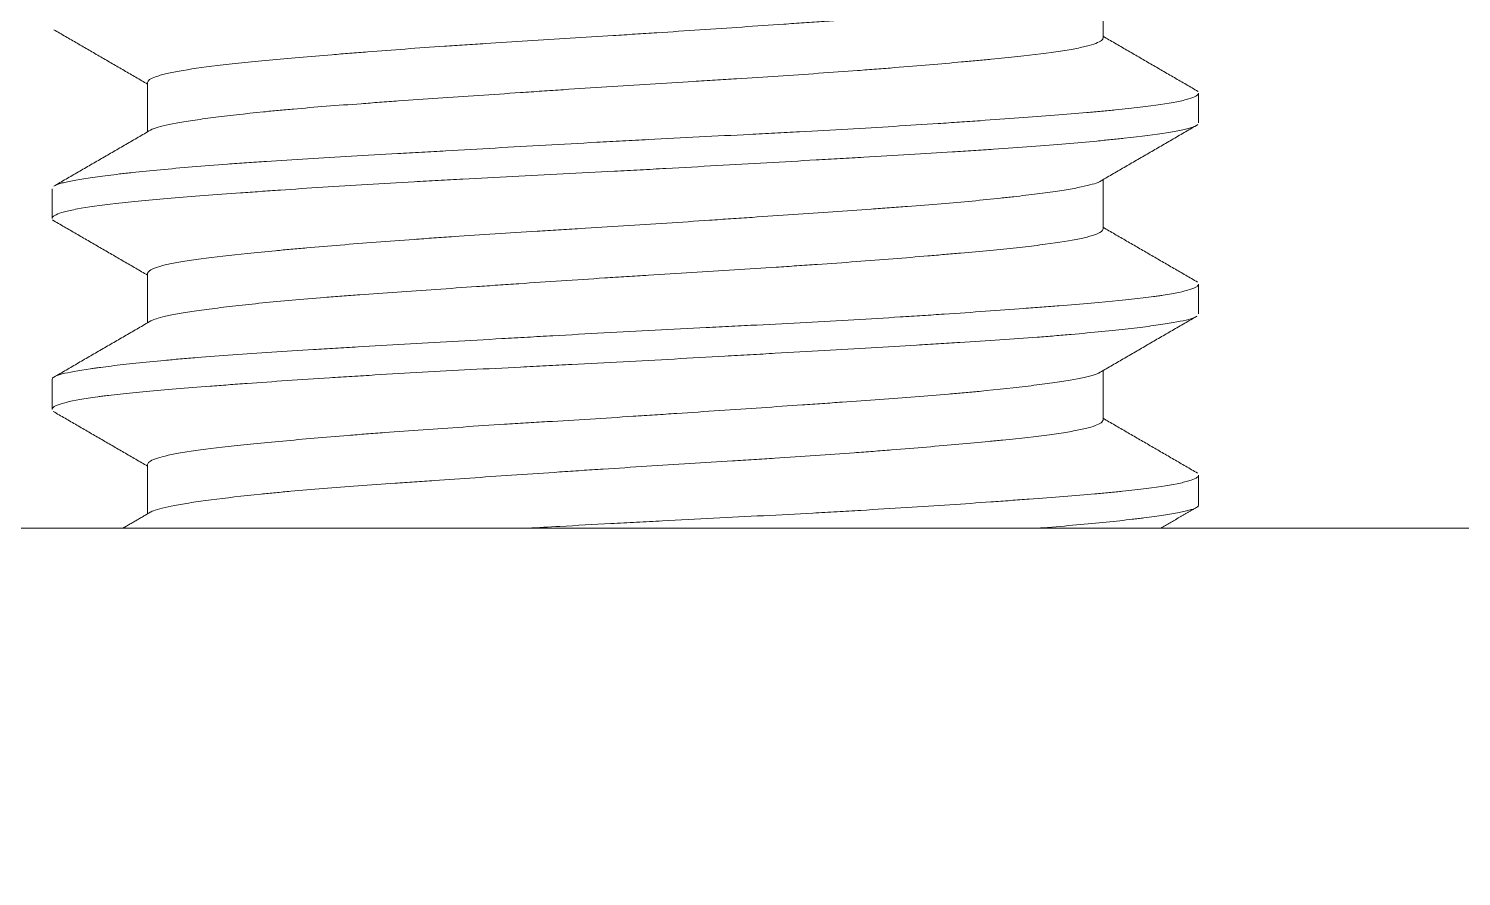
# Model space of a CAD drawing. Extents: x 8168 to 8762, y -18775 to -18355.
# Drawn here: x 8536.41 to 8543.91, y -18667.19 to -18662.75 of the extents above; entities that cross this region are included whole.
import ezdxf

# ---------------------------------------------------------------- set-up
doc = ezdxf.new("R2010")
doc.units = 0
doc.header["$MEASUREMENT"] = 0
doc.linetypes.add('CENTER', pattern=[47.5, 22, -8.5, 8.5, -8.5])
doc.linetypes.add('HIDDEN2', pattern=[4.7625, 3.175, -1.5875])
doc.layers.add('1', color=4, linetype='HIDDEN2')

msp = doc.modelspace()

# ---------------------------------------------------------------- linework, layer by layer
at = {"layer": '1', "color": 1, "linetype": 'CENTER', "lineweight": 13}
msp.add_line((8539.4933, -18640.0227, 0), (8539.4933, -18712.8642, 0), dxfattribs=at)
at = {"layer": '1', "color": 7, "linetype": 'Continuous', "lineweight": 18}
for p, q in [((8542.0303, -18662.7977, 0), (8542.0303, -18662.5396, 0)), ((8537.0303, -18663.0307, 0), (8537.0303, -18663.2891, 0)), ((8542.5303, -18663.2416, 0), (8542.5303, -18663.0866, 0)), ((8536.5303, -18663.587, 0), (8536.5303, -18663.7418, 0)), ((8542.0303, -18663.7981, 0), (8542.0303, -18663.5395, 0)), ((8537.0303, -18664.0304, 0), (8537.0303, -18664.289, 0)), ((8542.5303, -18664.2425, 0), (8542.5303, -18664.0865, 0)), ((8536.5303, -18664.586, 0), (8536.5328, -18664.5796, 0)), ((8542.0303, -18664.7974, 0), (8542.0303, -18664.5394, 0)), ((8536.5303, -18664.5863, 0), (8536.5303, -18664.7417, 0)), ((8537.0303, -18665.0311, 0), (8537.0303, -18665.2892, 0)), ((8542.5303, -18665.2416, 0), (8542.5303, -18665.0869, 0)), ((8501.0303, -18665.3642, 0), (8556.0303, -18665.3642, 0))]:
    msp.add_line(p, q, dxfattribs=at)
for points, knots in [([(8542.0162, -18662.5477, 0), (8542.0129, -18662.5496, 0), (8542.0067, -18662.5527, 0), (8541.999, -18662.5557, 0), (8541.9927, -18662.558, 0), (8541.9894, -18662.5592, 0), (8541.9786, -18662.5627, 0), (8541.9706, -18662.565, 0), (8541.9266, -18662.5766, 0), (8541.8784, -18662.5859, 0), (8541.7871, -18662.6003, 0), (8541.7534, -18662.6051, 0), (8541.7072, -18662.6113, 0), (8541.6977, -18662.6126, 0), (8541.6785, -18662.6151, 0), (8541.6491, -18662.6188, 0), (8541.6182, -18662.6226, 0), (8541.5119, -18662.635, 0), (8541.4163, -18662.645, 0), (8541.2836, -18662.6571, 0), (8541.2428, -18662.6607, 0), (8541.2005, -18662.6643, 0), (8541.1719, -18662.6666, 0), (8541.1575, -18662.6678, 0), (8541.0847, -18662.6737, 0), (8541.0246, -18662.6784, 0), (8540.8391, -18662.6922, 0), (8540.7084, -18662.7014, 0), (8540.5362, -18662.7134, 0), (8540.5013, -18662.7158, 0), (8540.4482, -18662.7195, 0), (8540.4304, -18662.7207, 0), (8540.3948, -18662.7231, 0), (8540.3769, -18662.7244, 0), (8540.2874, -18662.7305, 0), (8540.2151, -18662.7355, 0), (8539.996, -18662.7504, 0), (8539.8471, -18662.7605, 0), (8539.6575, -18662.7729, 0), (8539.6193, -18662.7754, 0), (8539.5432, -18662.7803, 0), (8539.5052, -18662.7828, 0), (8539.3917, -18662.7899, 0), (8539.3165, -18662.7946, 0), (8539.0921, -18662.8084, 0), (8538.9443, -18662.8175, 0), (8538.7619, -18662.8293, 0), (8538.7257, -18662.8316, 0), (8538.6542, -18662.8364, 0), (8538.6189, -18662.8387, 0), (8538.514, -18662.8459, 0), (8538.3773, -18662.8555, 0), (8538.2468, -18662.8654, 0), (8538.1512, -18662.8729, 0), (8538.1197, -18662.8754, 0), (8538.0576, -18662.8804, 0), (8538.0269, -18662.8829, 0), (8537.9367, -18662.8904, 0), (8537.8792, -18662.8954, 0), (8537.769, -18662.9052, 0), (8537.7163, -18662.9099, 0), (8537.616, -18662.9193, 0), (8537.5682, -18662.924, 0), (8537.5004, -18662.9309, 0), (8537.4784, -18662.9333, 0), (8537.4357, -18662.938, 0), (8537.4152, -18662.9403, 0), (8537.3165, -18662.952, 0), (8537.2502, -18662.9613, 0), (8537.1691, -18662.9759, 0), (8537.1452, -18662.9808, 0), (8537.1142, -18662.9883, 0), (8537.1046, -18662.9908, 0), (8537.0873, -18662.9959, 0), (8537.0795, -18662.9984, 0), (8537.0449, -18663.0109, 0), (8537.0308, -18663.021, 0), (8537.0303, -18663.0309, 0), (8537.0303, -18663.0312, 0), (8537.0303, -18663.0315, 0)], [0, 0, 0, 0, 0.012189, 0.019658, 0.019658, 0.027127, 0.027127, 0.042065, 0.042065, 0.101816, 0.101816, 0.131692, 0.131692, 0.139161, 0.139161, 0.14663, 0.161568, 0.161568, 0.221319, 0.221319, 0.236257, 0.243726, 0.243726, 0.251195, 0.251195, 0.281071, 0.281071, 0.340822, 0.340822, 0.35576, 0.35576, 0.363229, 0.363229, 0.370698, 0.370698, 0.400574, 0.400574, 0.460325, 0.460325, 0.475263, 0.475263, 0.490201, 0.490201, 0.520077, 0.520077, 0.579828, 0.579828, 0.594766, 0.594766, 0.609704, 0.609704, 0.63958, 0.669455, 0.669455, 0.684393, 0.684393, 0.699331, 0.699331, 0.729207, 0.729207, 0.759083, 0.759083, 0.788958, 0.788958, 0.803896, 0.803896, 0.818834, 0.818834, 0.878585, 0.878585, 0.908461, 0.908461, 0.923399, 0.923399, 0.938337, 0.938337, 0.998088, 0.998088, 1, 1, 1, 1]), ([(8537.0471, -18663.2793, 0), (8537.0519, -18663.2767, 0), (8537.0577, -18663.2742, 0), (8537.0894, -18663.2625, 0), (8537.1277, -18663.2533, 0), (8537.1925, -18663.2414, 0), (8537.2063, -18663.239, 0), (8537.2356, -18663.2342, 0), (8537.2511, -18663.2318, 0), (8537.2996, -18663.2244, 0), (8537.3349, -18663.2195, 0), (8537.4496, -18663.2047, 0), (8537.5375, -18663.1946, 0), (8537.6623, -18663.1821, 0), (8537.688, -18663.1796, 0), (8537.7405, -18663.1747, 0), (8537.7673, -18663.1722, 0), (8537.8492, -18663.165, 0), (8537.9628, -18663.1557, 0), (8538.085, -18663.1464, 0), (8538.1798, -18663.1395, 0), (8538.2119, -18663.1371, 0), (8538.2773, -18663.1324, 0), (8538.3106, -18663.1301, 0), (8538.4791, -18663.1182, 0), (8538.6186, -18663.1086, 0), (8538.8343, -18663.0938, 0), (8538.9074, -18663.0888, 0), (8539.0186, -18663.0812, 0), (8539.056, -18663.0787, 0), (8539.1125, -18663.0749, 0), (8539.1314, -18663.0736, 0), (8539.1692, -18663.0711, 0), (8539.1881, -18663.0698, 0), (8539.2826, -18663.0635, 0), (8539.3582, -18663.0585, 0), (8539.5094, -18663.0486, 0), (8539.585, -18663.0438, 0), (8539.7361, -18663.0344, 0), (8539.8305, -18663.0286, 0), (8539.9249, -18663.0228, 0), (8539.9627, -18663.0204, 0), (8539.9815, -18663.0193, 0), (8540.0379, -18663.0158, 0), (8540.0752, -18663.0135, 0), (8540.26, -18663.0019, 0), (8540.4032, -18662.9925, 0), (8540.6111, -18662.9781, 0), (8540.6792, -18662.9732, 0), (8540.7796, -18662.9657, 0), (8540.8126, -18662.9632, 0), (8540.8774, -18662.9582, 0), (8540.9093, -18662.9557, 0), (8541.0658, -18662.9431, 0), (8541.1823, -18662.9331, 0), (8541.3172, -18662.921, 0), (8541.3436, -18662.9186, 0), (8541.3953, -18662.9138, 0), (8541.4207, -18662.9114, 0), (8541.4944, -18662.9043, 0), (8541.5405, -18662.8997, 0), (8541.67, -18662.8858, 0), (8541.7447, -18662.8765, 0), (8541.8233, -18662.8645, 0), (8541.8383, -18662.862, 0), (8541.8667, -18662.8571, 0), (8541.88, -18662.8547, 0), (8541.9174, -18662.8473, 0), (8541.9389, -18662.8423, 0), (8541.9934, -18662.8273, 0), (8542.0164, -18662.8172, 0), (8542.028, -18662.8047, 0), (8542.0295, -18662.8022, 0), (8542.0301, -18662.7992, 0), (8542.0302, -18662.7987, 0), (8542.0303, -18662.7981, 0)], [0, 0, 0, 0, 0.01641, 0.01641, 0.076738, 0.076738, 0.09182, 0.09182, 0.106902, 0.106902, 0.137066, 0.137066, 0.197394, 0.197394, 0.212476, 0.212476, 0.227558, 0.227558, 0.257723, 0.287887, 0.287887, 0.302969, 0.302969, 0.318051, 0.318051, 0.378379, 0.378379, 0.408543, 0.408543, 0.423625, 0.423625, 0.431166, 0.431166, 0.438707, 0.438707, 0.468871, 0.468871, 0.499036, 0.499036, 0.5292, 0.536741, 0.536741, 0.544282, 0.544282, 0.559364, 0.559364, 0.619692, 0.619692, 0.649856, 0.649856, 0.664938, 0.664938, 0.68002, 0.68002, 0.740349, 0.740349, 0.755431, 0.755431, 0.770513, 0.770513, 0.800677, 0.800677, 0.861005, 0.861005, 0.876087, 0.876087, 0.891169, 0.891169, 0.921333, 0.921333, 0.981662, 0.981662, 0.996744, 0.996744, 1, 1, 1, 1]), ([(8536.5465, -18663.5699, 0), (8536.554, -18663.5662, 0), (8536.5643, -18663.5625, 0), (8536.5853, -18663.5565, 0), (8536.5943, -18663.5542, 0), (8536.6141, -18663.5497, 0), (8536.625, -18663.5474, 0), (8536.6604, -18663.5406, 0), (8536.7152, -18663.5315, 0), (8536.7849, -18663.522, 0), (8536.8428, -18663.5148, 0), (8536.8732, -18663.5112, 0), (8536.9057, -18663.5075, 0), (8536.9279, -18663.5051, 0), (8536.9392, -18663.5038, 0), (8537.0429, -18663.4927, 0), (8537.1476, -18663.4827, 0), (8537.3229, -18663.468, 0), (8537.3844, -18663.4632, 0), (8537.4814, -18663.4561, 0), (8537.5145, -18663.4538, 0), (8537.5654, -18663.4503, 0), (8537.5825, -18663.4491, 0), (8537.6171, -18663.4468, 0), (8537.6345, -18663.4457, 0), (8537.7923, -18663.4354, 0), (8537.9409, -18663.4264, 0), (8538.1762, -18663.4126, 0), (8538.2567, -18663.408, 0), (8538.36, -18663.402, 0), (8538.3807, -18663.4008, 0), (8538.4226, -18663.3984, 0), (8538.4436, -18663.3972, 0), (8538.5069, -18663.3936, 0), (8538.5493, -18663.3911, 0), (8538.7623, -18663.3789, 0), (8538.936, -18663.369, 0), (8539.2015, -18663.354, 0), (8539.2908, -18663.349, 0), (8539.4035, -18663.3428, 0), (8539.4261, -18663.3416, 0), (8539.4712, -18663.3392, 0), (8539.5388, -18663.3355, 0), (8539.6061, -18663.332, 0), (8539.8297, -18663.3204, 0), (8540.0066, -18663.3115, 0), (8540.225, -18663.3003, 0), (8540.2904, -18663.2969, 0), (8540.3554, -18663.2934, 0), (8540.3987, -18663.2911, 0), (8540.4203, -18663.29, 0), (8540.5279, -18663.2842, 0), (8540.6121, -18663.2795, 0), (8540.8592, -18663.2654, 0), (8541.0168, -18663.2557, 0), (8541.2046, -18663.2433, 0), (8541.2418, -18663.2408, 0), (8541.2967, -18663.237, 0), (8541.315, -18663.2358, 0), (8541.3511, -18663.2333, 0), (8541.4404, -18663.227, 0), (8541.5251, -18663.2209, 0), (8541.7198, -18663.2064, 0), (8541.8382, -18663.1973, 0), (8541.9716, -18663.186, 0), (8541.9976, -18663.1837, 0), (8542.0479, -18663.1791, 0), (8542.0721, -18663.1768, 0), (8542.1419, -18663.1699, 0), (8542.1848, -18663.1654, 0), (8542.3026, -18663.1514, 0), (8542.3667, -18663.1418, 0), (8542.4283, -18663.1294, 0), (8542.4397, -18663.1269, 0), (8542.4604, -18663.1219, 0), (8542.4698, -18663.1194, 0), (8542.4947, -18663.1119, 0), (8542.52, -18663.1019, 0), (8542.5294, -18663.0921, 0), (8542.5302, -18663.0872, 0), (8542.5302, -18663.087, 0), (8542.5303, -18663.0868, 0)], [0, 0, 0, 0, 0.024102, 0.024102, 0.038871, 0.038871, 0.053639, 0.053639, 0.083176, 0.112713, 0.112713, 0.127482, 0.134866, 0.134866, 0.14225, 0.14225, 0.201324, 0.201324, 0.230861, 0.230861, 0.245629, 0.245629, 0.253013, 0.253013, 0.260398, 0.260398, 0.319471, 0.319471, 0.349008, 0.349008, 0.356392, 0.356392, 0.363777, 0.363777, 0.378545, 0.378545, 0.437619, 0.437619, 0.467156, 0.467156, 0.47454, 0.47454, 0.481924, 0.496693, 0.496693, 0.555767, 0.555767, 0.570535, 0.577919, 0.577919, 0.585303, 0.585303, 0.61484, 0.61484, 0.673914, 0.673914, 0.688683, 0.688683, 0.696067, 0.696067, 0.703451, 0.732988, 0.732988, 0.792062, 0.792062, 0.80683, 0.80683, 0.821599, 0.821599, 0.851136, 0.851136, 0.910209, 0.910209, 0.924978, 0.924978, 0.939746, 0.939746, 0.969283, 0.99882, 0.99882, 1, 1, 1, 1]), ([(8542.5183, -18663.2564, 0), (8542.5123, -18663.2598, 0), (8542.5041, -18663.2632, 0), (8542.4866, -18663.2689, 0), (8542.4785, -18663.2711, 0), (8542.465, -18663.2745, 0), (8542.4602, -18663.2757, 0), (8542.4502, -18663.278, 0), (8542.4239, -18663.2836, 0), (8542.3917, -18663.2893, 0), (8542.3034, -18663.3032, 0), (8542.2299, -18663.3126, 0), (8542.1302, -18663.3237, 0), (8542.1189, -18663.3249, 0), (8542.0958, -18663.3274, 0), (8542.084, -18663.3287, 0), (8542.048, -18663.3324, 0), (8542.0233, -18663.3349, 0), (8541.9468, -18663.3423, 0), (8541.8387, -18663.3523, 0), (8541.7187, -18663.362, 0), (8541.5926, -18663.3715, 0), (8541.5265, -18663.3761, 0), (8541.44, -18663.3819, 0), (8541.4225, -18663.3831, 0), (8541.3873, -18663.3854, 0), (8541.3341, -18663.3888, 0), (8541.2797, -18663.3922, 0), (8541.1695, -18663.399, 0), (8541.0186, -18663.408, 0), (8540.8598, -18663.4173, 0), (8540.7377, -18663.4243, 0), (8540.676, -18663.4279, 0), (8540.6131, -18663.4315, 0), (8540.5709, -18663.4339, 0), (8540.5496, -18663.4352, 0), (8540.3581, -18663.4462, 0), (8540.185, -18663.4561, 0), (8539.921, -18663.471, 0), (8539.8323, -18663.476, 0), (8539.6982, -18663.4834, 0), (8539.6533, -18663.4859, 0), (8539.5857, -18663.4895, 0), (8539.5631, -18663.4907, 0), (8539.5179, -18663.4931, 0), (8539.4954, -18663.4943, 0), (8539.2929, -18663.505, 0), (8539.1155, -18663.5139, 0), (8538.8531, -18663.5273, 0), (8538.7663, -18663.5318, 0), (8538.6585, -18663.5376, 0), (8538.637, -18663.5387, 0), (8538.5941, -18663.541, 0), (8538.5726, -18663.5422, 0), (8538.5086, -18663.5457, 0), (8538.4664, -18663.548, 0), (8538.2578, -18663.5598, 0), (8538.0986, -18663.5694, 0), (8537.8711, -18663.5842, 0), (8537.7972, -18663.5891, 0), (8537.6892, -18663.5966, 0), (8537.6536, -18663.5991, 0), (8537.5843, -18663.6041, 0), (8537.5503, -18663.6066, 0), (8537.4507, -18663.6139, 0), (8537.3873, -18663.6186, 0), (8537.2663, -18663.6279, 0), (8537.2088, -18663.6325, 0), (8537.0996, -18663.6416, 0), (8537.0479, -18663.6461, 0), (8536.9509, -18663.6553, 0), (8536.9061, -18663.6599, 0), (8536.783, -18663.6737, 0), (8536.7156, -18663.6832, 0), (8536.6498, -18663.6955, 0), (8536.6375, -18663.698, 0), (8536.6149, -18663.7029, 0), (8536.6046, -18663.7055, 0), (8536.5766, -18663.713, 0), (8536.5475, -18663.723, 0), (8536.5343, -18663.7329, 0), (8536.5307, -18663.7394, 0), (8536.5302, -18663.7412, 0), (8536.5303, -18663.7429, 0)], [0, 0, 0, 0, 0.022045, 0.022045, 0.036703, 0.036703, 0.044031, 0.044031, 0.05136, 0.080675, 0.080675, 0.139306, 0.139306, 0.146635, 0.146635, 0.153963, 0.153963, 0.168621, 0.168621, 0.197936, 0.227251, 0.227251, 0.256567, 0.256567, 0.263896, 0.263896, 0.271224, 0.285882, 0.285882, 0.315197, 0.344512, 0.344512, 0.35917, 0.366499, 0.366499, 0.373828, 0.373828, 0.432458, 0.432458, 0.461773, 0.461773, 0.476431, 0.476431, 0.48376, 0.48376, 0.491088, 0.491088, 0.549719, 0.549719, 0.579034, 0.579034, 0.586363, 0.586363, 0.593692, 0.593692, 0.608349, 0.608349, 0.66698, 0.66698, 0.696295, 0.696295, 0.710953, 0.710953, 0.72561, 0.72561, 0.754925, 0.754925, 0.784241, 0.784241, 0.813556, 0.813556, 0.842871, 0.842871, 0.901502, 0.901502, 0.916159, 0.916159, 0.930817, 0.930817, 0.960132, 0.989447, 0.989447, 1, 1, 1, 1]), ([(8542.0172, -18663.5472, 0), (8542.0154, -18663.5482, 0), (8542.0135, -18663.5492, 0), (8541.993, -18663.5595, 0), (8541.9612, -18663.5686, 0), (8541.9042, -18663.5803, 0), (8541.8919, -18663.5827, 0), (8541.8659, -18663.5875, 0), (8541.8521, -18663.5898, 0), (8541.8084, -18663.597, 0), (8541.7441, -18663.6067, 0), (8541.6679, -18663.6165, 0), (8541.6061, -18663.624, 0), (8541.5741, -18663.6278, 0), (8541.5404, -18663.6315, 0), (8541.5175, -18663.634, 0), (8541.5059, -18663.6353, 0), (8541.4469, -18663.6416, 0), (8541.3973, -18663.6466, 0), (8541.2936, -18663.6563, 0), (8541.2394, -18663.6611, 0), (8541.1264, -18663.6704, 0), (8541.0676, -18663.675, 0), (8540.9758, -18663.682, 0), (8540.9447, -18663.6843, 0), (8540.8971, -18663.6878, 0), (8540.881, -18663.689, 0), (8540.8488, -18663.6914, 0), (8540.8326, -18663.6925, 0), (8540.686, -18663.7031, 0), (8540.5502, -18663.7125, 0), (8540.3386, -18663.727, 0), (8540.2488, -18663.7332, 0), (8540.1568, -18663.7394, 0), (8540.1198, -18663.742, 0), (8540.1012, -18663.7432, 0), (8540.0455, -18663.747, 0), (8540.0083, -18663.7495, 0), (8539.822, -18663.7621, 0), (8539.672, -18663.7721, 0), (8539.4456, -18663.7865, 0), (8539.3699, -18663.7913, 0), (8539.256, -18663.7983, 0), (8539.2181, -18663.8006, 0), (8539.1429, -18663.8053, 0), (8539.1056, -18663.8076, 0), (8538.9199, -18663.8191, 0), (8538.7751, -18663.8282, 0), (8538.5986, -18663.8401, 0), (8538.5635, -18663.8425, 0), (8538.4939, -18663.8473, 0), (8538.4592, -18663.8498, 0), (8538.3567, -18663.8571, 0), (8538.2905, -18663.8621, 0), (8538.0975, -18663.8769, 0), (8537.9766, -18663.8869, 0), (8537.8353, -18663.8993, 0), (8537.8075, -18663.9018, 0), (8537.753, -18663.9066, 0), (8537.7265, -18663.9091, 0), (8537.6489, -18663.9162, 0), (8537.6, -18663.9209, 0), (8537.4616, -18663.9347, 0), (8537.3803, -18663.9439, 0), (8537.2929, -18663.9557, 0), (8537.276, -18663.9581, 0), (8537.2442, -18663.9629, 0), (8537.2291, -18663.9653, 0), (8537.1863, -18663.9726, 0), (8537.1359, -18663.9824, 0), (8537.0984, -18663.9923, 0), (8537.0753, -18663.9998, 0), (8537.0684, -18664.0023, 0), (8537.0563, -18664.0074, 0), (8537.0511, -18664.0099, 0), (8537.038, -18664.0175, 0), (8537.0328, -18664.0225, 0), (8537.0304, -18664.0289, 0), (8537.0302, -18664.0304, 0), (8537.0303, -18664.0319, 0)], [0, 0, 0, 0, 0.006679, 0.006679, 0.066317, 0.066317, 0.081226, 0.081226, 0.096136, 0.096136, 0.125954, 0.155773, 0.155773, 0.170682, 0.178137, 0.178137, 0.185592, 0.185592, 0.21541, 0.21541, 0.245229, 0.245229, 0.275048, 0.275048, 0.289957, 0.289957, 0.297412, 0.297412, 0.304866, 0.304866, 0.364504, 0.364504, 0.394323, 0.401777, 0.401777, 0.409232, 0.409232, 0.424141, 0.424141, 0.483779, 0.483779, 0.513597, 0.513597, 0.528507, 0.528507, 0.543416, 0.543416, 0.603053, 0.603053, 0.617963, 0.617963, 0.632872, 0.632872, 0.662691, 0.662691, 0.722328, 0.722328, 0.737238, 0.737238, 0.752147, 0.752147, 0.781966, 0.781966, 0.841603, 0.841603, 0.856512, 0.856512, 0.871422, 0.871422, 0.90124, 0.931059, 0.931059, 0.945968, 0.945968, 0.960878, 0.960878, 0.990696, 0.990696, 1, 1, 1, 1]), ([(8537.0415, -18664.2825, 0), (8537.0539, -18664.2745, 0), (8537.0764, -18664.2666, 0), (8537.1286, -18664.2538, 0), (8537.1511, -18664.2491, 0), (8537.2022, -18664.2396, 0), (8537.2596, -18664.2301, 0), (8537.3295, -18664.2203, 0), (8537.3866, -18664.2128, 0), (8537.4065, -18664.2103, 0), (8537.4478, -18664.2053, 0), (8537.4693, -18664.2027, 0), (8537.5797, -18664.1901, 0), (8537.6782, -18664.1801, 0), (8537.8408, -18664.1658, 0), (8537.8975, -18664.161, 0), (8537.9863, -18664.154, 0), (8538.0166, -18664.1517, 0), (8538.0783, -18664.147, 0), (8538.1095, -18664.1446, 0), (8538.2677, -18664.133, 0), (8538.4006, -18664.1237, 0), (8538.6092, -18664.1092, 0), (8538.6802, -18664.1043, 0), (8538.7711, -18664.0981, 0), (8538.7894, -18664.0969, 0), (8538.826, -18664.0944, 0), (8538.8811, -18664.0906, 0), (8538.9364, -18664.0868, 0), (8539.1213, -18664.0743, 0), (8539.2711, -18664.0642, 0), (8539.4606, -18664.0518, 0), (8539.5176, -18664.0481, 0), (8539.5749, -18664.0445, 0), (8539.6132, -18664.0421, 0), (8539.6323, -18664.0409, 0), (8539.7278, -18664.0349, 0), (8539.8035, -18664.0303, 0), (8540.0285, -18664.0164, 0), (8540.1758, -18664.0073, 0), (8540.3563, -18663.9955, 0), (8540.3922, -18663.9931, 0), (8540.4637, -18663.9883, 0), (8540.4991, -18663.9859, 0), (8540.6038, -18663.9786, 0), (8540.6718, -18663.9737, 0), (8540.8704, -18663.9589, 0), (8540.9958, -18663.9489, 0), (8541.1435, -18663.9363, 0), (8541.1726, -18663.9338, 0), (8541.2295, -18663.9288, 0), (8541.2572, -18663.9264, 0), (8541.3384, -18663.9191, 0), (8541.3899, -18663.9143, 0), (8541.4875, -18663.905, 0), (8541.5337, -18663.9004, 0), (8541.6208, -18663.8911, 0), (8541.6616, -18663.8864, 0), (8541.7759, -18663.8722, 0), (8541.8388, -18663.8627, 0), (8541.914, -18663.848, 0), (8541.9358, -18663.843, 0), (8541.9637, -18663.8355, 0), (8541.9721, -18663.833, 0), (8541.9874, -18663.8279, 0), (8541.9942, -18663.8254, 0), (8542.02, -18663.8143, 0), (8542.03, -18663.8059, 0), (8542.0303, -18663.7978, 0)], [0, 0, 0, 0, 0.051723, 0.051723, 0.081656, 0.081656, 0.111589, 0.141522, 0.141522, 0.156488, 0.156488, 0.171455, 0.171455, 0.231321, 0.231321, 0.261254, 0.261254, 0.27622, 0.27622, 0.291186, 0.291186, 0.351052, 0.351052, 0.380985, 0.380985, 0.388468, 0.388468, 0.395952, 0.410918, 0.410918, 0.470784, 0.470784, 0.48575, 0.493234, 0.493234, 0.500717, 0.500717, 0.53065, 0.53065, 0.590516, 0.590516, 0.605482, 0.605482, 0.620449, 0.620449, 0.650382, 0.650382, 0.710247, 0.710247, 0.725214, 0.725214, 0.74018, 0.74018, 0.770113, 0.770113, 0.800046, 0.800046, 0.829979, 0.829979, 0.889845, 0.889845, 0.919778, 0.919778, 0.934744, 0.934744, 0.949711, 0.949711, 1, 1, 1, 1]), ([(8536.5388, -18664.5743, 0), (8536.5407, -18664.573, 0), (8536.5429, -18664.5717, 0), (8536.5544, -18664.5658, 0), (8536.5673, -18664.5614, 0), (8536.6178, -18664.5479, 0), (8536.6669, -18664.5389, 0), (8536.7401, -18664.5283, 0), (8536.7485, -18664.5271, 0), (8536.7657, -18664.5247, 0), (8536.7922, -18664.5212, 0), (8536.8207, -18664.5176, 0), (8536.8802, -18664.5103, 0), (8536.9663, -18664.5006, 0), (8537.066, -18664.4907, 0), (8537.1458, -18664.4833, 0), (8537.187, -18664.4795, 0), (8537.2302, -18664.4758, 0), (8537.2594, -18664.4733, 0), (8537.2742, -18664.4721, 0), (8537.3493, -18664.4659, 0), (8537.412, -18664.4611, 0), (8537.5423, -18664.4518, 0), (8537.6778, -18664.4427, 0), (8537.8232, -18664.4336, 0), (8537.936, -18664.4268, 0), (8537.9743, -18664.4245, 0), (8538.0521, -18664.4199, 0), (8538.0917, -18664.4176, 0), (8538.2909, -18664.406, 0), (8538.4557, -18664.3965, 0), (8538.7109, -18664.3819, 0), (8538.7973, -18664.3769, 0), (8538.9289, -18664.3694, 0), (8538.9731, -18664.3669, 0), (8539.0622, -18664.3618, 0), (8539.1067, -18664.3593, 0), (8539.2404, -18664.3518, 0), (8539.3295, -18664.3469, 0), (8539.5078, -18664.3372, 0), (8539.5969, -18664.3325, 0), (8539.7753, -18664.3232, 0), (8539.8645, -18664.3187, 0), (8539.9984, -18664.3119, 0), (8540.0431, -18664.3096, 0), (8540.1316, -18664.3051, 0), (8540.1756, -18664.3028, 0), (8540.3937, -18664.2915, 0), (8540.5629, -18664.2824, 0), (8540.8089, -18664.2682, 0), (8540.8896, -18664.2634, 0), (8541.0086, -18664.256, 0), (8541.0477, -18664.2535, 0), (8541.1245, -18664.2486, 0), (8541.1623, -18664.2461, 0), (8541.3481, -18664.2337, 0), (8541.4868, -18664.2237, 0), (8541.6478, -18664.2117, 0), (8541.6794, -18664.2094, 0), (8541.7413, -18664.2046, 0), (8541.7716, -18664.2023, 0), (8541.86, -18664.1953, 0), (8541.9155, -18664.1908, 0), (8542.0718, -18664.1772, 0), (8542.1625, -18664.1682, 0), (8542.2589, -18664.1565, 0), (8542.2773, -18664.1541, 0), (8542.3036, -18664.1505, 0), (8542.3122, -18664.1493, 0), (8542.3288, -18664.1469, 0), (8542.3689, -18664.1409, 0), (8542.4029, -18664.1347, 0), (8542.4728, -18664.12, 0), (8542.504, -18664.1099, 0), (8542.5213, -18664.0987, 0), (8542.5229, -18664.0975, 0), (8542.5258, -18664.095, 0), (8542.5269, -18664.0938, 0), (8542.5293, -18664.0906, 0), (8542.5301, -18664.0887, 0), (8542.5303, -18664.0868, 0)], [0, 0, 0, 0, 0.008193, 0.008193, 0.037453, 0.037453, 0.095973, 0.095973, 0.103289, 0.103289, 0.110604, 0.125234, 0.125234, 0.154494, 0.183754, 0.183754, 0.198384, 0.2057, 0.2057, 0.213015, 0.213015, 0.242275, 0.242275, 0.271535, 0.300796, 0.300796, 0.315426, 0.315426, 0.330056, 0.330056, 0.388576, 0.388576, 0.417837, 0.417837, 0.432467, 0.432467, 0.447097, 0.447097, 0.476357, 0.476357, 0.505618, 0.505618, 0.534878, 0.534878, 0.549508, 0.549508, 0.564138, 0.564138, 0.622659, 0.622659, 0.651919, 0.651919, 0.666549, 0.666549, 0.681179, 0.681179, 0.7397, 0.7397, 0.75433, 0.75433, 0.76896, 0.76896, 0.798221, 0.798221, 0.856741, 0.856741, 0.871371, 0.871371, 0.878686, 0.878686, 0.886002, 0.915262, 0.915262, 0.973782, 0.973782, 0.981098, 0.981098, 0.988413, 0.988413, 1, 1, 1, 1]), ([(8542.5137, -18664.2588, 0), (8542.5098, -18664.2607, 0), (8542.5052, -18664.2626, 0), (8542.4746, -18664.2734, 0), (8542.4338, -18664.2823, 0), (8542.3627, -18664.2939, 0), (8542.3474, -18664.2963, 0), (8542.3152, -18664.301, 0), (8542.2981, -18664.3033, 0), (8542.2444, -18664.3105, 0), (8542.1658, -18664.3201, 0), (8542.0272, -18664.3348, 0), (8541.9208, -18664.3448, 0), (8541.8356, -18664.3523, 0), (8541.8065, -18664.3547, 0), (8541.747, -18664.3597, 0), (8541.7165, -18664.3621, 0), (8541.6232, -18664.3693, 0), (8541.5584, -18664.3739, 0), (8541.4234, -18664.3831, 0), (8541.3534, -18664.3876, 0), (8541.2443, -18664.3944, 0), (8541.2072, -18664.3967, 0), (8541.1318, -18664.4012, 0), (8541.0933, -18664.4035, 0), (8540.8992, -18664.4151, 0), (8540.7378, -18664.4243, 0), (8540.487, -18664.4388, 0), (8540.4019, -18664.4436, 0), (8540.2719, -18664.4511, 0), (8540.2283, -18664.4536, 0), (8540.1622, -18664.4573, 0), (8540.1401, -18664.4586, 0), (8540.0958, -18664.4611, 0), (8540.0737, -18664.4624, 0), (8539.8746, -18664.4737, 0), (8539.6969, -18664.4836, 0), (8539.4292, -18664.4978, 0), (8539.3398, -18664.5025, 0), (8539.2278, -18664.5082, 0), (8539.2054, -18664.5093, 0), (8539.1605, -18664.5116, 0), (8539.1381, -18664.5128, 0), (8539.0711, -18664.5162, 0), (8539.0267, -18664.5184, 0), (8538.8063, -18664.5297, 0), (8538.6346, -18664.5387, 0), (8538.3839, -18664.5526, 0), (8538.3016, -18664.5574, 0), (8538.2001, -18664.5634, 0), (8538.1798, -18664.5647, 0), (8538.1397, -18664.5671, 0), (8538.08, -18664.5708, 0), (8538.0216, -18664.5744, 0), (8537.8299, -18664.5867, 0), (8537.686, -18664.5967, 0), (8537.5179, -18664.6089, 0), (8537.4684, -18664.6126, 0), (8537.4202, -18664.6162, 0), (8537.3883, -18664.6186, 0), (8537.3726, -18664.6198, 0), (8537.2948, -18664.6257, 0), (8537.2359, -18664.6303, 0), (8537.0693, -18664.6439, 0), (8536.9713, -18664.6529, 0), (8536.8654, -18664.6644, 0), (8536.845, -18664.6667, 0), (8536.8157, -18664.6703, 0), (8536.8062, -18664.6715, 0), (8536.7876, -18664.6738, 0), (8536.7423, -18664.6798, 0), (8536.7032, -18664.6858, 0), (8536.6209, -18664.7004, 0), (8536.5812, -18664.7104, 0), (8536.5542, -18664.7217, 0), (8536.5515, -18664.7229, 0), (8536.5464, -18664.7254, 0), (8536.5442, -18664.7267, 0), (8536.5382, -18664.7304, 0), (8536.5352, -18664.7329, 0), (8536.5312, -18664.7378, 0), (8536.5302, -18664.7403, 0), (8536.5303, -18664.7427, 0)], [0, 0, 0, 0, 0.012264, 0.012264, 0.071226, 0.071226, 0.085967, 0.085967, 0.100707, 0.100707, 0.130188, 0.15967, 0.189151, 0.189151, 0.203891, 0.203891, 0.218632, 0.218632, 0.248113, 0.248113, 0.277594, 0.277594, 0.292335, 0.292335, 0.307075, 0.307075, 0.366037, 0.366037, 0.395518, 0.395518, 0.410259, 0.410259, 0.417629, 0.417629, 0.425, 0.425, 0.483962, 0.483962, 0.513443, 0.513443, 0.520813, 0.520813, 0.528183, 0.528183, 0.542924, 0.542924, 0.601886, 0.601886, 0.631367, 0.631367, 0.638738, 0.638738, 0.646108, 0.660848, 0.660848, 0.719811, 0.719811, 0.734551, 0.741922, 0.741922, 0.749292, 0.749292, 0.778773, 0.778773, 0.837735, 0.837735, 0.852476, 0.852476, 0.859846, 0.859846, 0.867216, 0.896697, 0.896697, 0.95566, 0.95566, 0.96303, 0.96303, 0.9704, 0.9704, 0.985141, 0.985141, 1, 1, 1, 1]), ([(8542.0119, -18664.55, 0), (8542.0093, -18664.5514, 0), (8542.0064, -18664.5527, 0), (8541.9976, -18664.5563, 0), (8541.9912, -18664.5586, 0), (8541.955, -18664.5702, 0), (8541.9129, -18664.5793, 0), (8541.8439, -18664.5912, 0), (8541.8293, -18664.5936, 0), (8541.7984, -18664.5984, 0), (8541.7821, -18664.6009, 0), (8541.7308, -18664.6083, 0), (8541.6937, -18664.6132, 0), (8541.5743, -18664.6281, 0), (8541.4836, -18664.6381, 0), (8541.3565, -18664.6504, 0), (8541.3303, -18664.6529, 0), (8541.2767, -18664.6577, 0), (8541.2491, -18664.6602, 0), (8541.1651, -18664.6673, 0), (8541.1071, -18664.6719, 0), (8540.9274, -18664.6858, 0), (8540.7999, -18664.695, 0), (8540.6476, -18664.7056, 0), (8540.6306, -18664.7068, 0), (8540.5962, -18664.7092, 0), (8540.5789, -18664.7104, 0), (8540.5268, -18664.714, 0), (8540.4919, -18664.7165, 0), (8540.3863, -18664.7237, 0), (8540.315, -18664.7286, 0), (8540.0986, -18664.7434, 0), (8539.9507, -18664.7535, 0), (8539.7802, -18664.7648, 0), (8539.7612, -18664.7661, 0), (8539.7233, -18664.7686, 0), (8539.6664, -18664.7724, 0), (8539.6096, -18664.7761, 0), (8539.4963, -18664.7834, 0), (8539.421, -18664.7881, 0), (8539.2708, -18664.7974, 0), (8539.196, -18664.802, 0), (8539.0841, -18664.8089, 0), (8539.0282, -18664.8124, 0), (8538.9725, -18664.8158, 0), (8538.9354, -18664.8182, 0), (8538.9169, -18664.8193, 0), (8538.751, -18664.8298, 0), (8538.6092, -18664.8392, 0), (8538.4045, -18664.8537, 0), (8538.3376, -18664.8586, 0), (8538.2394, -18664.866, 0), (8538.207, -18664.8685, 0), (8538.1429, -18664.8735, 0), (8538.1113, -18664.876, 0), (8537.9568, -18664.8886, 0), (8537.8425, -18664.8985, 0), (8537.6849, -18664.9128, 0), (8537.6347, -18664.9175, 0), (8537.5629, -18664.9246, 0), (8537.5396, -18664.9269, 0), (8537.4944, -18664.9316, 0), (8537.4726, -18664.9339, 0), (8537.3675, -18664.9455, 0), (8537.2955, -18664.9548, 0), (8537.2056, -18664.9691, 0), (8537.1787, -18664.974, 0), (8537.1311, -18664.984, 0), (8537.1108, -18664.9889, 0), (8537.06, -18665.004, 0), (8537.0397, -18665.014, 0), (8537.0311, -18665.0263, 0), (8537.0303, -18665.0288, 0), (8537.0303, -18665.0315, 0), (8537.0303, -18665.0318, 0), (8537.0303, -18665.0321, 0)], [0, 0, 0, 0, 0.008517, 0.008517, 0.023513, 0.023513, 0.083493, 0.083493, 0.098489, 0.098489, 0.113484, 0.113484, 0.143474, 0.143474, 0.203455, 0.203455, 0.21845, 0.21845, 0.233446, 0.233446, 0.263436, 0.263436, 0.323417, 0.323417, 0.330914, 0.330914, 0.338412, 0.338412, 0.353407, 0.353407, 0.383398, 0.383398, 0.443379, 0.443379, 0.450876, 0.450876, 0.458374, 0.473369, 0.473369, 0.503359, 0.503359, 0.53335, 0.53335, 0.548345, 0.555843, 0.555843, 0.56334, 0.56334, 0.623321, 0.623321, 0.653312, 0.653312, 0.668307, 0.668307, 0.683302, 0.683302, 0.743283, 0.743283, 0.773273, 0.773273, 0.788268, 0.788268, 0.803264, 0.803264, 0.863245, 0.863245, 0.893235, 0.893235, 0.923225, 0.923225, 0.983206, 0.983206, 0.998201, 0.998201, 1, 1, 1, 1]), ([(8537.0485, -18665.2785, 0), (8537.0522, -18665.2766, 0), (8537.0565, -18665.2748, 0), (8537.0852, -18665.2636, 0), (8537.1225, -18665.2545, 0), (8537.1981, -18665.2403, 0), (8537.2266, -18665.2355, 0), (8537.2744, -18665.2282, 0), (8537.2912, -18665.2257, 0), (8537.3262, -18665.2208, 0), (8537.3445, -18665.2183, 0), (8537.4391, -18665.2059, 0), (8537.5261, -18665.1959, 0), (8537.6487, -18665.1834, 0), (8537.674, -18665.181, 0), (8537.7259, -18665.176, 0), (8537.7526, -18665.1736, 0), (8537.8346, -18665.1663, 0), (8537.8914, -18665.1616, 0), (8538.0675, -18665.1475, 0), (8538.1929, -18665.1384, 0), (8538.3594, -18665.1266, 0), (8538.3932, -18665.1242, 0), (8538.4447, -18665.1206, 0), (8538.462, -18665.1194, 0), (8538.4967, -18665.117, 0), (8538.5142, -18665.1158, 0), (8538.6016, -18665.1098, 0), (8538.6725, -18665.1049, 0), (8538.8879, -18665.0901, 0), (8539.0352, -18665.0801, 0), (8539.2052, -18665.0687, 0), (8539.2241, -18665.0674, 0), (8539.2621, -18665.0649, 0), (8539.2812, -18665.0636, 0), (8539.3383, -18665.0598, 0), (8539.3763, -18665.0573, 0), (8539.4903, -18665.0499, 0), (8539.566, -18665.045, 0), (8539.7925, -18665.0309, 0), (8539.9427, -18665.0218, 0), (8540.1106, -18665.0112, 0), (8540.1293, -18665.0101, 0), (8540.1663, -18665.0077, 0), (8540.2216, -18665.0042, 0), (8540.2762, -18665.0007, 0), (8540.3842, -18664.9936, 0), (8540.5256, -18664.9842, 0), (8540.6616, -18664.9744, 0), (8540.7616, -18664.967, 0), (8540.7945, -18664.9645, 0), (8540.8598, -18664.9595, 0), (8540.8922, -18664.957, 0), (8541.0508, -18664.9444, 0), (8541.1682, -18664.9343, 0), (8541.3305, -18664.9198, 0), (8541.3823, -18664.915, 0), (8541.4565, -18664.908, 0), (8541.4806, -18664.9056, 0), (8541.5276, -18664.9009, 0), (8541.5504, -18664.8986, 0), (8541.6602, -18664.8869, 0), (8541.7358, -18664.8777, 0), (8541.8312, -18664.8633, 0), (8541.8599, -18664.8585, 0), (8541.8983, -18664.8511, 0), (8541.9104, -18664.8486, 0), (8541.9327, -18664.8436, 0), (8541.9429, -18664.8411, 0), (8541.9899, -18664.8286, 0), (8542.014, -18664.8184, 0), (8542.027, -18664.806, 0), (8542.0296, -18664.8023, 0), (8542.0303, -18664.7986, 0), (8542.0303, -18664.7974, 0), (8542.0303, -18664.7974, 0), (8542.0303, -18664.7974, 0)], [0, 0, 0, 0, 0.012066, 0.012066, 0.072394, 0.072394, 0.102558, 0.102558, 0.11764, 0.11764, 0.132722, 0.132722, 0.193051, 0.193051, 0.208133, 0.208133, 0.223215, 0.223215, 0.253379, 0.253379, 0.313707, 0.313707, 0.328789, 0.328789, 0.33633, 0.33633, 0.343871, 0.343871, 0.374035, 0.374035, 0.434364, 0.434364, 0.441905, 0.441905, 0.449446, 0.449446, 0.464528, 0.464528, 0.494692, 0.494692, 0.55502, 0.55502, 0.562561, 0.562561, 0.570102, 0.585184, 0.585184, 0.615348, 0.645512, 0.645512, 0.660594, 0.660594, 0.675676, 0.675676, 0.736005, 0.736005, 0.766169, 0.766169, 0.781251, 0.781251, 0.796333, 0.796333, 0.856661, 0.856661, 0.886825, 0.886825, 0.901907, 0.901907, 0.916989, 0.916989, 0.977318, 0.977318, 0.9924, 0.999941, 0.999941, 1, 1, 1, 1]), ([(8539.0197, -18665.3642, 0), (8539.0752, -18665.3611, 0), (8539.1309, -18665.358, 0), (8539.2755, -18665.3499, 0), (8539.3646, -18665.3449, 0), (8539.4992, -18665.3377, 0), (8539.5442, -18665.3353, 0), (8539.6119, -18665.3317, 0), (8539.6345, -18665.3305, 0), (8539.6796, -18665.3282, 0), (8539.7021, -18665.327, 0), (8539.9041, -18665.3166, 0), (8540.0805, -18665.3078, 0), (8540.3403, -18665.2942, 0), (8540.4262, -18665.2897, 0), (8540.5325, -18665.2839, 0), (8540.5537, -18665.2827, 0), (8540.596, -18665.2804, 0), (8540.6171, -18665.2792, 0), (8540.6801, -18665.2756, 0), (8540.7215, -18665.2733, 0), (8540.926, -18665.2613, 0), (8541.0814, -18665.2516, 0), (8541.3023, -18665.2367, 0), (8541.374, -18665.2317, 0), (8541.4608, -18665.2255, 0), (8541.4781, -18665.2242, 0), (8541.5122, -18665.2218, 0), (8541.5628, -18665.2181, 0), (8541.6116, -18665.2144, 0), (8541.7705, -18665.2025, 0), (8541.8854, -18665.1936, 0), (8542.0137, -18665.1822, 0), (8542.051, -18665.1788, 0), (8542.0866, -18665.1754, 0), (8542.1099, -18665.1731, 0), (8542.1214, -18665.1719, 0), (8542.1776, -18665.1661, 0), (8542.2187, -18665.1615, 0), (8542.3307, -18665.1474, 0), (8542.3905, -18665.1378, 0), (8542.4465, -18665.1254, 0), (8542.4567, -18665.1229, 0), (8542.4753, -18665.1178, 0), (8542.4836, -18665.1153, 0), (8542.5054, -18665.1078, 0), (8542.5159, -18665.1028, 0), (8542.5277, -18665.0938, 0), (8542.5303, -18665.0899, 0), (8542.5303, -18665.086, 0)], [0.4266677, 0.4266677, 0.4266677, 0.4266677, 0.4452818, 0.4452818, 0.4747629, 0.4747629, 0.4895035, 0.4895035, 0.4968737, 0.4968737, 0.504244, 0.504244, 0.5632062, 0.5632062, 0.5926873, 0.5926873, 0.6000576, 0.6000576, 0.6074278, 0.6074278, 0.6221684, 0.6221684, 0.6811306, 0.6811306, 0.7106117, 0.7106117, 0.7179819, 0.7179819, 0.7253522, 0.7400928, 0.7400928, 0.799055, 0.799055, 0.8137955, 0.8211658, 0.8211658, 0.8285361, 0.8285361, 0.8580171, 0.8580171, 0.9169793, 0.9169793, 0.9317199, 0.9317199, 0.9464604, 0.9464604, 0.9759415, 0.9759415, 1, 1, 1, 1]), ([(8542.5302, -18665.2434, 0), (8542.5301, -18665.2451, 0), (8542.5294, -18665.2467, 0), (8542.5248, -18665.2531, 0), (8542.5175, -18665.2576, 0), (8542.5031, -18665.2633, 0), (8542.5, -18665.2645, 0), (8542.4933, -18665.2667, 0), (8542.4824, -18665.2701, 0), (8542.4694, -18665.2735, 0), (8542.4404, -18665.2803, 0), (8542.3942, -18665.2893, 0), (8542.3328, -18665.2986, 0), (8542.2811, -18665.3056, 0), (8542.2538, -18665.3092, 0), (8542.2243, -18665.3128, 0), (8542.2042, -18665.3153, 0), (8542.1938, -18665.3165, 0), (8542.1411, -18665.3226, 0), (8542.0503, -18665.3325, 0), (8541.8948, -18665.3473, 0), (8541.7786, -18665.3572, 0), (8541.7077, -18665.3628, 0), (8541.6981, -18665.3635, 0), (8541.6884, -18665.3642, 0)], [0, 0, 0, 0, 0.0099724, 0.0099724, 0.0376763, 0.0376763, 0.0446022, 0.0446022, 0.0515282, 0.0653802, 0.0653802, 0.0930841, 0.120788, 0.120788, 0.1346399, 0.1415659, 0.1415659, 0.1484919, 0.1484919, 0.1761958, 0.2038997, 0.2316036, 0.2316036, 0.2359008, 0.2359008, 0.2359008, 0.2359008])]:
    msp.add_open_spline(points, degree=3, knots=knots, dxfattribs=at)
for points in [[(8536.5398, -18662.7547, 0), (8536.7852, -18662.8969, 0), (8537.0303, -18663.0393, 0)], [(8542.5277, -18663.0776, 0), (8542.279, -18662.9334, 0), (8542.0303, -18662.789, 0)], [(8537.0538, -18663.2755, 0), (8536.7968, -18663.4248, 0), (8536.5395, -18663.574, 0)], [(8542.0123, -18663.55, 0), (8542.2694, -18663.4007, 0), (8542.5267, -18663.2516, 0)], [(8536.5325, -18663.7507, 0), (8536.7814, -18663.895, 0), (8537.0303, -18664.0395, 0)], [(8542.5245, -18664.0757, 0), (8542.2774, -18663.9325, 0), (8542.0303, -18663.789, 0)], [(8537.0467, -18664.2795, 0), (8536.7893, -18664.4289, 0), (8536.5319, -18664.5782, 0)], [(8542.0069, -18664.5529, 0), (8542.2643, -18664.4034, 0), (8542.5218, -18664.2542, 0)], [(8536.5366, -18664.7531, 0), (8536.7836, -18664.8962, 0), (8537.0303, -18665.0395, 0)], [(8542.5248, -18665.0759, 0), (8542.2775, -18664.9325, 0), (8542.0303, -18664.789, 0)], [(8542.3322, -18665.3642, 0), (8542.4304, -18665.3073, 0), (8542.5287, -18665.2503, 0)], [(8537.0543, -18665.2753, 0), (8536.9777, -18665.3198, 0), (8536.901, -18665.3642, 0)]]:
    msp.add_open_spline(points, degree=2, dxfattribs=at)

doc.saveas('drawing.dxf')
